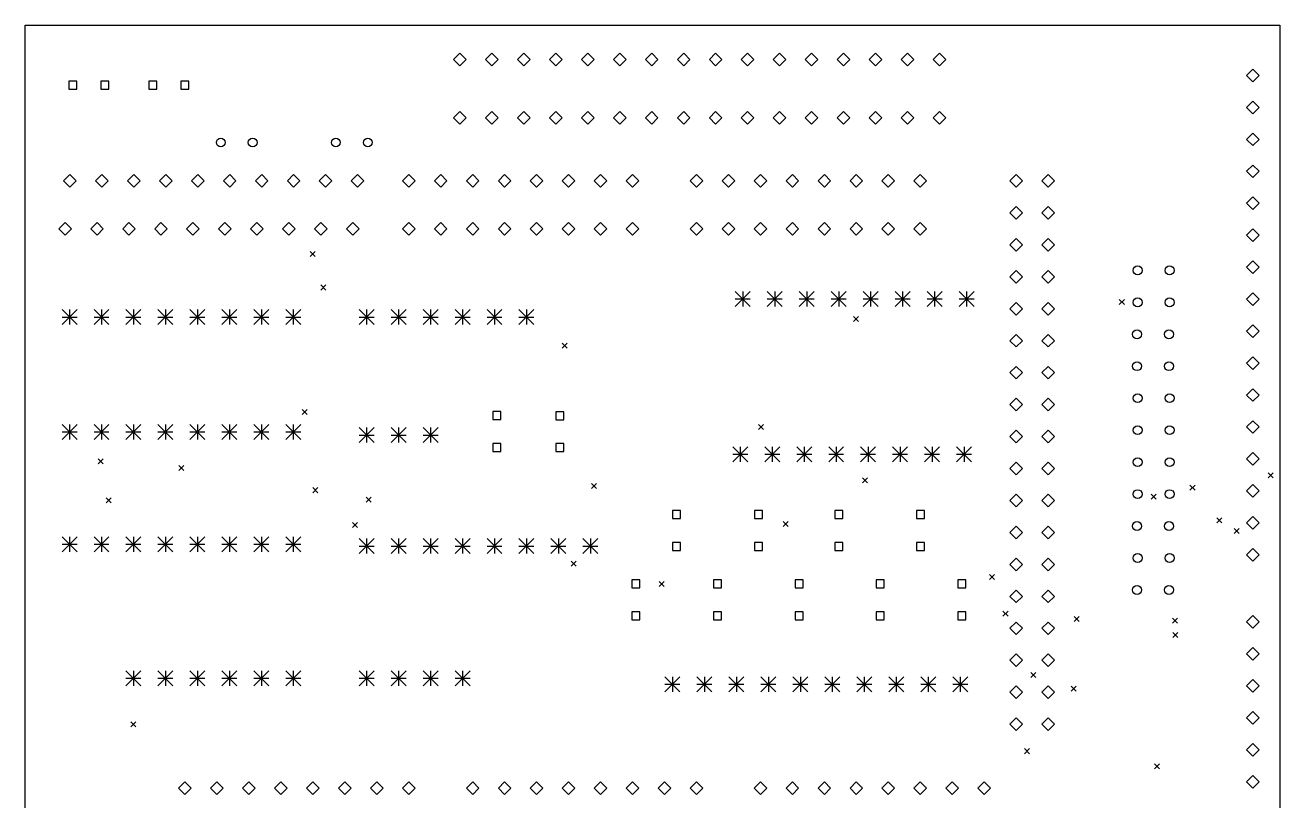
# Model space of a CAD drawing. Extents: x 114 to 215, y -159 to -37.
# Drawn here: x 115.2 to 214.9, y -98.5 to -36.8 of the extents above; entities that cross this region are included whole.
import ezdxf

# ---------------------------------------------------------------- set-up
doc = ezdxf.new("R2010")
doc.units = 0
doc.layers.add('BLACK', color=7, linetype='CONTINUOUS')

msp = doc.modelspace()

# ---------------------------------------------------------------- linework, layer by layer
at = {"layer": 'BLACK', "linetype": 'CONTINUOUS'}
for p, q in [((115.24, -36.8175), (214.935, -36.8175)), ((115.24, -135.2425), (115.24, -36.8175)), ((214.935, -36.8175), (214.935, -135.2425)), ((149.784, -39.048), (149.284, -39.548)), ((149.284, -39.548), (149.784, -40.048)), ((150.284, -39.548), (149.784, -39.048)), ((149.784, -40.048), (150.284, -39.548)), ((152.324, -39.048), (151.824, -39.548)), ((151.824, -39.548), (152.324, -40.048)), ((152.824, -39.548), (152.324, -39.048)), ((152.324, -40.048), (152.824, -39.548)), ((154.864, -39.048), (154.364, -39.548)), ((154.364, -39.548), (154.864, -40.048)), ((155.364, -39.548), (154.864, -39.048)), ((154.864, -40.048), (155.364, -39.548)), ((157.404, -39.048), (156.904, -39.548)), ((156.904, -39.548), (157.404, -40.048)), ((157.904, -39.548), (157.404, -39.048)), ((157.404, -40.048), (157.904, -39.548)), ((159.944, -39.048), (159.444, -39.548)), ((159.444, -39.548), (159.944, -40.048)), ((160.444, -39.548), (159.944, -39.048)), ((159.944, -40.048), (160.444, -39.548)), ((162.484, -39.048), (161.984, -39.548)), ((161.984, -39.548), (162.484, -40.048)), ((162.984, -39.548), (162.484, -39.048)), ((162.484, -40.048), (162.984, -39.548)), ((165.024, -39.048), (164.524, -39.548)), ((164.524, -39.548), (165.024, -40.048)), ((165.524, -39.548), (165.024, -39.048)), ((165.024, -40.048), (165.524, -39.548)), ((167.564, -39.048), (167.064, -39.548)), ((167.064, -39.548), (167.564, -40.048)), ((168.064, -39.548), (167.564, -39.048)), ((167.564, -40.048), (168.064, -39.548)), ((170.104, -39.048), (169.604, -39.548)), ((169.604, -39.548), (170.104, -40.048)), ((170.604, -39.548), (170.104, -39.048)), ((170.104, -40.048), (170.604, -39.548)), ((172.644, -39.048), (172.144, -39.548)), ((172.144, -39.548), (172.644, -40.048)), ((173.144, -39.548), (172.644, -39.048)), ((172.644, -40.048), (173.144, -39.548)), ((175.184, -39.048), (174.684, -39.548)), ((174.684, -39.548), (175.184, -40.048)), ((175.684, -39.548), (175.184, -39.048)), ((175.184, -40.048), (175.684, -39.548)), ((177.724, -39.048), (177.224, -39.548)), ((177.224, -39.548), (177.724, -40.048)), ((178.224, -39.548), (177.724, -39.048)), ((177.724, -40.048), (178.224, -39.548)), ((180.264, -39.048), (179.764, -39.548)), ((179.764, -39.548), (180.264, -40.048)), ((180.764, -39.548), (180.264, -39.048)), ((180.264, -40.048), (180.764, -39.548)), ((182.804, -39.048), (182.304, -39.548)), ((182.304, -39.548), (182.804, -40.048)), ((183.304, -39.548), (182.804, -39.048)), ((182.804, -40.048), (183.304, -39.548)), ((185.344, -39.048), (184.844, -39.548)), ((184.844, -39.548), (185.344, -40.048)), ((185.844, -39.548), (185.344, -39.048)), ((185.344, -40.048), (185.844, -39.548)), ((187.884, -39.048), (187.384, -39.548)), ((187.384, -39.548), (187.884, -40.048)), ((188.384, -39.548), (187.884, -39.048)), ((187.884, -40.048), (188.384, -39.548)), ((212.776, -40.318), (212.276, -40.818)), ((212.276, -40.818), (212.776, -41.318)), ((213.276, -40.818), (212.776, -40.318)), ((212.776, -41.318), (213.276, -40.818)), ((119.363201, -41.261799), (118.726799, -41.261799)), ((118.726799, -41.261799), (118.726799, -41.898201)), ((119.363201, -41.898201), (119.363201, -41.261799)), ((121.903201, -41.261799), (121.266799, -41.261799)), ((121.266799, -41.261799), (121.266799, -41.898201)), ((121.903201, -41.898201), (121.903201, -41.261799)), ((125.713201, -41.261799), (125.076799, -41.261799)), ((125.076799, -41.261799), (125.076799, -41.898201)), ((125.713201, -41.898201), (125.713201, -41.261799)), ((128.253201, -41.261799), (127.616799, -41.261799)), ((127.616799, -41.261799), (127.616799, -41.898201)), ((128.253201, -41.898201), (128.253201, -41.261799)), ((118.726799, -41.898201), (119.363201, -41.898201)), ((121.266799, -41.898201), (121.903201, -41.898201)), ((125.076799, -41.898201), (125.713201, -41.898201)), ((127.616799, -41.898201), (128.253201, -41.898201)), ((212.776, -42.858), (212.276, -43.358)), ((213.276, -43.358), (212.776, -42.858)), ((149.784, -43.698), (149.284, -44.198)), ((150.284, -44.198), (149.784, -43.698)), ((152.324, -43.698), (151.824, -44.198)), ((152.824, -44.198), (152.324, -43.698)), ((154.864, -43.698), (154.364, -44.198)), ((155.364, -44.198), (154.864, -43.698)), ((157.404, -43.698), (156.904, -44.198)), ((157.904, -44.198), (157.404, -43.698)), ((159.944, -43.698), (159.444, -44.198)), ((160.444, -44.198), (159.944, -43.698)), ((162.484, -43.698), (161.984, -44.198)), ((162.984, -44.198), (162.484, -43.698)), ((165.024, -43.698), (164.524, -44.198)), ((165.524, -44.198), (165.024, -43.698)), ((167.564, -43.698), (167.064, -44.198)), ((168.064, -44.198), (167.564, -43.698)), ((170.104, -43.698), (169.604, -44.198)), ((170.604, -44.198), (170.104, -43.698)), ((172.644, -43.698), (172.144, -44.198)), ((173.144, -44.198), (172.644, -43.698)), ((175.184, -43.698), (174.684, -44.198)), ((175.684, -44.198), (175.184, -43.698)), ((177.724, -43.698), (177.224, -44.198)), ((178.224, -44.198), (177.724, -43.698)), ((180.264, -43.698), (179.764, -44.198)), ((180.764, -44.198), (180.264, -43.698)), ((182.804, -43.698), (182.304, -44.198)), ((183.304, -44.198), (182.804, -43.698)), ((185.344, -43.698), (184.844, -44.198)), ((185.844, -44.198), (185.344, -43.698)), ((187.884, -43.698), (187.384, -44.198)), ((188.384, -44.198), (187.884, -43.698)), ((212.276, -43.358), (212.776, -43.858)), ((212.776, -43.858), (213.276, -43.358)), ((149.284, -44.198), (149.784, -44.698)), ((149.784, -44.698), (150.284, -44.198)), ((151.824, -44.198), (152.324, -44.698)), ((152.324, -44.698), (152.824, -44.198)), ((154.364, -44.198), (154.864, -44.698)), ((154.864, -44.698), (155.364, -44.198)), ((156.904, -44.198), (157.404, -44.698)), ((157.404, -44.698), (157.904, -44.198)), ((159.444, -44.198), (159.944, -44.698)), ((159.944, -44.698), (160.444, -44.198)), ((161.984, -44.198), (162.484, -44.698)), ((162.484, -44.698), (162.984, -44.198)), ((164.524, -44.198), (165.024, -44.698)), ((165.024, -44.698), (165.524, -44.198)), ((167.064, -44.198), (167.564, -44.698)), ((167.564, -44.698), (168.064, -44.198)), ((169.604, -44.198), (170.104, -44.698)), ((170.104, -44.698), (170.604, -44.198)), ((172.144, -44.198), (172.644, -44.698)), ((172.644, -44.698), (173.144, -44.198)), ((174.684, -44.198), (175.184, -44.698)), ((175.184, -44.698), (175.684, -44.198)), ((177.224, -44.198), (177.724, -44.698)), ((177.724, -44.698), (178.224, -44.198)), ((179.764, -44.198), (180.264, -44.698)), ((180.264, -44.698), (180.764, -44.198)), ((182.304, -44.198), (182.804, -44.698)), ((182.804, -44.698), (183.304, -44.198)), ((184.844, -44.198), (185.344, -44.698)), ((185.344, -44.698), (185.844, -44.198)), ((187.384, -44.198), (187.884, -44.698)), ((187.884, -44.698), (188.384, -44.198)), ((212.776, -45.398), (212.276, -45.898)), ((213.276, -45.898), (212.776, -45.398)), ((212.276, -45.898), (212.776, -46.398)), ((212.776, -46.398), (213.276, -45.898)), ((118.796, -48.7), (118.296, -49.2)), ((119.296, -49.2), (118.796, -48.7)), ((121.336, -48.7), (120.836, -49.2)), ((121.836, -49.2), (121.336, -48.7)), ((123.876, -48.7), (123.376, -49.2)), ((124.376, -49.2), (123.876, -48.7)), ((126.416, -48.7), (125.916, -49.2)), ((126.916, -49.2), (126.416, -48.7)), ((128.956, -48.7), (128.456, -49.2)), ((129.456, -49.2), (128.956, -48.7)), ((131.496, -48.7), (130.996, -49.2)), ((131.996, -49.2), (131.496, -48.7)), ((134.036, -48.7), (133.536, -49.2)), ((134.536, -49.2), (134.036, -48.7)), ((136.576, -48.7), (136.076, -49.2)), ((137.076, -49.2), (136.576, -48.7)), ((139.116, -48.7), (138.616, -49.2)), ((139.616, -49.2), (139.116, -48.7)), ((141.656, -48.7), (141.156, -49.2)), ((142.156, -49.2), (141.656, -48.7)), ((145.72, -48.7), (145.22, -49.2)), ((146.22, -49.2), (145.72, -48.7)), ((148.26, -48.7), (147.76, -49.2)), ((148.76, -49.2), (148.26, -48.7)), ((150.8, -48.7), (150.3, -49.2)), ((151.3, -49.2), (150.8, -48.7)), ((153.34, -48.7), (152.84, -49.2)), ((153.84, -49.2), (153.34, -48.7)), ((155.88, -48.7), (155.38, -49.2)), ((156.38, -49.2), (155.88, -48.7)), ((158.42, -48.7), (157.92, -49.2)), ((158.92, -49.2), (158.42, -48.7)), ((160.96, -48.7), (160.46, -49.2)), ((161.46, -49.2), (160.96, -48.7)), ((163.5, -48.7), (163, -49.2)), ((164, -49.2), (163.5, -48.7)), ((168.58, -48.7), (168.08, -49.2)), ((169.08, -49.2), (168.58, -48.7)), ((171.12, -48.7), (170.62, -49.2)), ((171.62, -49.2), (171.12, -48.7)), ((173.66, -48.7), (173.16, -49.2)), ((174.16, -49.2), (173.66, -48.7)), ((176.2, -48.7), (175.7, -49.2)), ((176.7, -49.2), (176.2, -48.7)), ((178.74, -48.7), (178.24, -49.2)), ((179.24, -49.2), (178.74, -48.7)), ((181.28, -48.7), (180.78, -49.2)), ((181.78, -49.2), (181.28, -48.7)), ((183.82, -48.7), (183.32, -49.2)), ((184.32, -49.2), (183.82, -48.7)), ((186.36, -48.7), (185.86, -49.2)), ((186.86, -49.2), (186.36, -48.7)), ((193.98, -48.7), (193.48, -49.2)), ((194.48, -49.2), (193.98, -48.7)), ((196.52, -48.7), (196.02, -49.2)), ((197.02, -49.2), (196.52, -48.7)), ((212.776, -47.938), (212.276, -48.438)), ((212.276, -48.438), (212.776, -48.938)), ((213.276, -48.438), (212.776, -47.938)), ((212.776, -48.938), (213.276, -48.438)), ((118.296, -49.2), (118.796, -49.7)), ((118.796, -49.7), (119.296, -49.2)), ((120.836, -49.2), (121.336, -49.7)), ((121.336, -49.7), (121.836, -49.2)), ((123.376, -49.2), (123.876, -49.7)), ((123.876, -49.7), (124.376, -49.2)), ((125.916, -49.2), (126.416, -49.7)), ((126.416, -49.7), (126.916, -49.2)), ((128.456, -49.2), (128.956, -49.7)), ((128.956, -49.7), (129.456, -49.2)), ((130.996, -49.2), (131.496, -49.7)), ((131.496, -49.7), (131.996, -49.2)), ((133.536, -49.2), (134.036, -49.7)), ((134.036, -49.7), (134.536, -49.2)), ((136.076, -49.2), (136.576, -49.7)), ((136.576, -49.7), (137.076, -49.2)), ((138.616, -49.2), (139.116, -49.7)), ((139.116, -49.7), (139.616, -49.2)), ((141.156, -49.2), (141.656, -49.7)), ((141.656, -49.7), (142.156, -49.2)), ((145.22, -49.2), (145.72, -49.7)), ((145.72, -49.7), (146.22, -49.2)), ((147.76, -49.2), (148.26, -49.7)), ((148.26, -49.7), (148.76, -49.2)), ((150.3, -49.2), (150.8, -49.7)), ((150.8, -49.7), (151.3, -49.2)), ((152.84, -49.2), (153.34, -49.7)), ((153.34, -49.7), (153.84, -49.2)), ((155.38, -49.2), (155.88, -49.7)), ((155.88, -49.7), (156.38, -49.2)), ((157.92, -49.2), (158.42, -49.7)), ((158.42, -49.7), (158.92, -49.2)), ((160.46, -49.2), (160.96, -49.7)), ((160.96, -49.7), (161.46, -49.2)), ((163, -49.2), (163.5, -49.7)), ((163.5, -49.7), (164, -49.2)), ((168.08, -49.2), (168.58, -49.7)), ((168.58, -49.7), (169.08, -49.2)), ((170.62, -49.2), (171.12, -49.7)), ((171.12, -49.7), (171.62, -49.2)), ((173.16, -49.2), (173.66, -49.7)), ((173.66, -49.7), (174.16, -49.2)), ((175.7, -49.2), (176.2, -49.7)), ((176.2, -49.7), (176.7, -49.2)), ((178.24, -49.2), (178.74, -49.7)), ((178.74, -49.7), (179.24, -49.2)), ((180.78, -49.2), (181.28, -49.7)), ((181.28, -49.7), (181.78, -49.2)), ((183.32, -49.2), (183.82, -49.7)), ((183.82, -49.7), (184.32, -49.2)), ((185.86, -49.2), (186.36, -49.7)), ((186.36, -49.7), (186.86, -49.2)), ((193.48, -49.2), (193.98, -49.7)), ((193.98, -49.7), (194.48, -49.2)), ((196.02, -49.2), (196.52, -49.7)), ((196.52, -49.7), (197.02, -49.2)), ((212.776, -50.478), (212.276, -50.978)), ((213.276, -50.978), (212.776, -50.478)), ((193.98, -51.24), (193.48, -51.74)), ((193.48, -51.74), (193.98, -52.24)), ((194.48, -51.74), (193.98, -51.24)), ((193.98, -52.24), (194.48, -51.74)), ((196.52, -51.24), (196.02, -51.74)), ((196.02, -51.74), (196.52, -52.24)), ((197.02, -51.74), (196.52, -51.24)), ((196.52, -52.24), (197.02, -51.74)), ((212.276, -50.978), (212.776, -51.478)), ((212.776, -51.478), (213.276, -50.978)), ((118.415, -52.51), (117.915, -53.01)), ((118.915, -53.01), (118.415, -52.51)), ((120.955, -52.51), (120.455, -53.01)), ((121.455, -53.01), (120.955, -52.51)), ((123.495, -52.51), (122.995, -53.01)), ((123.995, -53.01), (123.495, -52.51)), ((126.035, -52.51), (125.535, -53.01)), ((126.535, -53.01), (126.035, -52.51)), ((128.575, -52.51), (128.075, -53.01)), ((129.075, -53.01), (128.575, -52.51)), ((131.115, -52.51), (130.615, -53.01)), ((131.615, -53.01), (131.115, -52.51)), ((133.655, -52.51), (133.155, -53.01)), ((134.155, -53.01), (133.655, -52.51)), ((136.195, -52.51), (135.695, -53.01)), ((136.695, -53.01), (136.195, -52.51)), ((138.735, -52.51), (138.235, -53.01)), ((139.235, -53.01), (138.735, -52.51)), ((141.275, -52.51), (140.775, -53.01)), ((141.775, -53.01), (141.275, -52.51)), ((145.72, -52.51), (145.22, -53.01)), ((146.22, -53.01), (145.72, -52.51)), ((148.26, -52.51), (147.76, -53.01)), ((148.76, -53.01), (148.26, -52.51)), ((150.8, -52.51), (150.3, -53.01)), ((151.3, -53.01), (150.8, -52.51)), ((153.34, -52.51), (152.84, -53.01)), ((153.84, -53.01), (153.34, -52.51)), ((155.88, -52.51), (155.38, -53.01)), ((156.38, -53.01), (155.88, -52.51)), ((158.42, -52.51), (157.92, -53.01)), ((158.92, -53.01), (158.42, -52.51)), ((160.96, -52.51), (160.46, -53.01)), ((161.46, -53.01), (160.96, -52.51)), ((163.5, -52.51), (163, -53.01)), ((164, -53.01), (163.5, -52.51)), ((168.58, -52.51), (168.08, -53.01)), ((169.08, -53.01), (168.58, -52.51)), ((171.12, -52.51), (170.62, -53.01)), ((171.62, -53.01), (171.12, -52.51)), ((173.66, -52.51), (173.16, -53.01)), ((174.16, -53.01), (173.66, -52.51)), ((176.2, -52.51), (175.7, -53.01)), ((176.7, -53.01), (176.2, -52.51)), ((178.74, -52.51), (178.24, -53.01)), ((179.24, -53.01), (178.74, -52.51)), ((181.28, -52.51), (180.78, -53.01)), ((181.78, -53.01), (181.28, -52.51)), ((183.82, -52.51), (183.32, -53.01)), ((184.32, -53.01), (183.82, -52.51)), ((186.36, -52.51), (185.86, -53.01)), ((186.86, -53.01), (186.36, -52.51)), ((117.915, -53.01), (118.415, -53.51)), ((118.415, -53.51), (118.915, -53.01)), ((120.455, -53.01), (120.955, -53.51)), ((120.955, -53.51), (121.455, -53.01)), ((122.995, -53.01), (123.495, -53.51)), ((123.495, -53.51), (123.995, -53.01)), ((125.535, -53.01), (126.035, -53.51)), ((126.035, -53.51), (126.535, -53.01)), ((128.075, -53.01), (128.575, -53.51)), ((128.575, -53.51), (129.075, -53.01)), ((130.615, -53.01), (131.115, -53.51)), ((131.115, -53.51), (131.615, -53.01)), ((133.155, -53.01), (133.655, -53.51)), ((133.655, -53.51), (134.155, -53.01)), ((135.695, -53.01), (136.195, -53.51)), ((136.195, -53.51), (136.695, -53.01)), ((138.235, -53.01), (138.735, -53.51)), ((138.735, -53.51), (139.235, -53.01)), ((140.775, -53.01), (141.275, -53.51)), ((141.275, -53.51), (141.775, -53.01)), ((145.22, -53.01), (145.72, -53.51)), ((145.72, -53.51), (146.22, -53.01)), ((147.76, -53.01), (148.26, -53.51)), ((148.26, -53.51), (148.76, -53.01)), ((150.3, -53.01), (150.8, -53.51)), ((150.8, -53.51), (151.3, -53.01)), ((152.84, -53.01), (153.34, -53.51)), ((153.34, -53.51), (153.84, -53.01)), ((155.38, -53.01), (155.88, -53.51)), ((155.88, -53.51), (156.38, -53.01)), ((157.92, -53.01), (158.42, -53.51)), ((158.42, -53.51), (158.92, -53.01)), ((160.46, -53.01), (160.96, -53.51)), ((160.96, -53.51), (161.46, -53.01)), ((163, -53.01), (163.5, -53.51)), ((163.5, -53.51), (164, -53.01)), ((168.08, -53.01), (168.58, -53.51)), ((168.58, -53.51), (169.08, -53.01)), ((170.62, -53.01), (171.12, -53.51)), ((171.12, -53.51), (171.62, -53.01)), ((173.16, -53.01), (173.66, -53.51)), ((173.66, -53.51), (174.16, -53.01)), ((175.7, -53.01), (176.2, -53.51)), ((176.2, -53.51), (176.7, -53.01)), ((178.24, -53.01), (178.74, -53.51)), ((178.74, -53.51), (179.24, -53.01)), ((180.78, -53.01), (181.28, -53.51)), ((181.28, -53.51), (181.78, -53.01)), ((183.32, -53.01), (183.82, -53.51)), ((183.82, -53.51), (184.32, -53.01)), ((185.86, -53.01), (186.36, -53.51)), ((186.36, -53.51), (186.86, -53.01)), ((193.98, -53.78), (193.48, -54.28)), ((194.48, -54.28), (193.98, -53.78)), ((196.52, -53.78), (196.02, -54.28)), ((197.02, -54.28), (196.52, -53.78)), ((212.776, -53.018), (212.276, -53.518)), ((212.276, -53.518), (212.776, -54.018)), ((213.276, -53.518), (212.776, -53.018)), ((212.776, -54.018), (213.276, -53.518)), ((137.8907, -54.799), (138.2907, -55.199)), ((138.2907, -54.799), (137.8907, -55.199)), ((193.48, -54.28), (193.98, -54.78)), ((193.98, -54.78), (194.48, -54.28)), ((196.02, -54.28), (196.52, -54.78)), ((196.52, -54.78), (197.02, -54.28)), ((212.776, -55.558), (212.276, -56.058)), ((213.276, -56.058), (212.776, -55.558)), ((193.98, -56.32), (193.48, -56.82)), ((193.48, -56.82), (193.98, -57.32)), ((194.48, -56.82), (193.98, -56.32)), ((193.98, -57.32), (194.48, -56.82)), ((196.52, -56.32), (196.02, -56.82)), ((196.02, -56.82), (196.52, -57.32)), ((197.02, -56.82), (196.52, -56.32)), ((196.52, -57.32), (197.02, -56.82)), ((212.276, -56.058), (212.776, -56.558)), ((212.776, -56.558), (213.276, -56.058)), ((138.7362, -57.4716), (139.1362, -57.8716)), ((139.1362, -57.4716), (138.7362, -57.8716)), ((171.665, -57.98), (172.855, -59.17)), ((172.855, -57.98), (171.665, -59.17)), ((171.665, -58.575), (172.855, -58.575)), ((172.26, -57.98), (172.26, -59.17)), ((174.205, -57.98), (175.395, -59.17)), ((175.395, -57.98), (174.205, -59.17)), ((174.205, -58.575), (175.395, -58.575)), ((174.8, -57.98), (174.8, -59.17)), ((176.745, -57.98), (177.935, -59.17)), ((177.935, -57.98), (176.745, -59.17)), ((176.745, -58.575), (177.935, -58.575)), ((177.34, -57.98), (177.34, -59.17)), ((179.285, -57.98), (180.475, -59.17)), ((180.475, -57.98), (179.285, -59.17)), ((179.285, -58.575), (180.475, -58.575)), ((179.88, -57.98), (179.88, -59.17)), ((181.825, -57.98), (183.015, -59.17)), ((183.015, -57.98), (181.825, -59.17)), ((181.825, -58.575), (183.015, -58.575)), ((182.42, -57.98), (182.42, -59.17)), ((184.365, -57.98), (185.555, -59.17)), ((185.555, -57.98), (184.365, -59.17)), ((184.365, -58.575), (185.555, -58.575)), ((184.96, -57.98), (184.96, -59.17)), ((186.905, -57.98), (188.095, -59.17)), ((188.095, -57.98), (186.905, -59.17)), ((186.905, -58.575), (188.095, -58.575)), ((187.5, -57.98), (187.5, -59.17)), ((189.445, -57.98), (190.635, -59.17)), ((190.635, -57.98), (189.445, -59.17)), ((189.445, -58.575), (190.635, -58.575)), ((190.04, -57.98), (190.04, -59.17)), ((202.1765, -58.6202), (202.5765, -59.0202)), ((202.5765, -58.6202), (202.1765, -59.0202)), ((212.776, -58.098), (212.276, -58.598)), ((212.276, -58.598), (212.776, -59.098)), ((213.276, -58.598), (212.776, -58.098)), ((212.776, -59.098), (213.276, -58.598)), ((118.175, -59.43), (119.365, -60.62)), ((119.365, -59.43), (118.175, -60.62)), ((118.77, -59.43), (118.77, -60.62)), ((120.715, -59.43), (121.905, -60.62)), ((121.905, -59.43), (120.715, -60.62)), ((121.31, -59.43), (121.31, -60.62)), ((123.255, -59.43), (124.445, -60.62)), ((124.445, -59.43), (123.255, -60.62)), ((123.85, -59.43), (123.85, -60.62)), ((125.795, -59.43), (126.985, -60.62)), ((126.985, -59.43), (125.795, -60.62)), ((126.39, -59.43), (126.39, -60.62)), ((128.335, -59.43), (129.525, -60.62)), ((129.525, -59.43), (128.335, -60.62)), ((128.93, -59.43), (128.93, -60.62)), ((130.875, -59.43), (132.065, -60.62)), ((132.065, -59.43), (130.875, -60.62)), ((131.47, -59.43), (131.47, -60.62)), ((133.415, -59.43), (134.605, -60.62)), ((134.605, -59.43), (133.415, -60.62)), ((134.01, -59.43), (134.01, -60.62)), ((135.955, -59.43), (137.145, -60.62)), ((137.145, -59.43), (135.955, -60.62)), ((136.55, -59.43), (136.55, -60.62)), ((141.78, -59.425), (142.97, -60.615)), ((142.97, -59.425), (141.78, -60.615)), ((142.375, -59.425), (142.375, -60.615)), ((144.32, -59.425), (145.51, -60.615)), ((145.51, -59.425), (144.32, -60.615)), ((144.915, -59.425), (144.915, -60.615)), ((146.86, -59.425), (148.05, -60.615)), ((148.05, -59.425), (146.86, -60.615)), ((147.455, -59.425), (147.455, -60.615)), ((149.4, -59.425), (150.59, -60.615)), ((150.59, -59.425), (149.4, -60.615)), ((149.995, -59.425), (149.995, -60.615)), ((151.94, -59.425), (153.13, -60.615)), ((153.13, -59.425), (151.94, -60.615)), ((152.535, -59.425), (152.535, -60.615)), ((154.48, -59.425), (155.67, -60.615)), ((155.67, -59.425), (154.48, -60.615)), ((155.075, -59.425), (155.075, -60.615)), ((193.98, -58.86), (193.48, -59.36)), ((193.48, -59.36), (193.98, -59.86)), ((194.48, -59.36), (193.98, -58.86)), ((193.98, -59.86), (194.48, -59.36)), ((196.52, -58.86), (196.02, -59.36)), ((196.02, -59.36), (196.52, -59.86)), ((197.02, -59.36), (196.52, -58.86)), ((196.52, -59.86), (197.02, -59.36)), ((118.175, -60.025), (119.365, -60.025)), ((120.715, -60.025), (121.905, -60.025)), ((123.255, -60.025), (124.445, -60.025)), ((125.795, -60.025), (126.985, -60.025)), ((128.335, -60.025), (129.525, -60.025)), ((130.875, -60.025), (132.065, -60.025)), ((133.415, -60.025), (134.605, -60.025)), ((135.955, -60.025), (137.145, -60.025)), ((141.78, -60.02), (142.97, -60.02)), ((144.32, -60.02), (145.51, -60.02)), ((146.86, -60.02), (148.05, -60.02)), ((149.4, -60.02), (150.59, -60.02)), ((151.94, -60.02), (153.13, -60.02)), ((154.48, -60.02), (155.67, -60.02)), ((181.0615, -59.9648), (181.4615, -60.3648)), ((181.4615, -59.9648), (181.0615, -60.3648)), ((212.776, -60.638), (212.276, -61.138)), ((213.276, -61.138), (212.776, -60.638)), ((193.98, -61.4), (193.48, -61.9)), ((194.48, -61.9), (193.98, -61.4)), ((196.52, -61.4), (196.02, -61.9)), ((197.02, -61.9), (196.52, -61.4)), ((212.276, -61.138), (212.776, -61.638)), ((212.776, -61.638), (213.276, -61.138)), ((157.9173, -62.0932), (158.3173, -62.4932)), ((158.3173, -62.0932), (157.9173, -62.4932)), ((193.48, -61.9), (193.98, -62.4)), ((193.98, -62.4), (194.48, -61.9)), ((196.02, -61.9), (196.52, -62.4)), ((196.52, -62.4), (197.02, -61.9)), ((212.776, -63.178), (212.276, -63.678)), ((212.276, -63.678), (212.776, -64.178)), ((213.276, -63.678), (212.776, -63.178)), ((212.776, -64.178), (213.276, -63.678)), ((193.98, -63.94), (193.48, -64.44)), ((193.48, -64.44), (193.98, -64.94)), ((194.48, -64.44), (193.98, -63.94)), ((193.98, -64.94), (194.48, -64.44)), ((196.52, -63.94), (196.02, -64.44)), ((196.02, -64.44), (196.52, -64.94)), ((197.02, -64.44), (196.52, -63.94)), ((196.52, -64.94), (197.02, -64.44)), ((212.776, -65.718), (212.276, -66.218)), ((213.276, -66.218), (212.776, -65.718)), ((193.98, -66.48), (193.48, -66.98)), ((194.48, -66.98), (193.98, -66.48)), ((196.52, -66.48), (196.02, -66.98)), ((197.02, -66.98), (196.52, -66.48)), ((212.276, -66.218), (212.776, -66.718)), ((212.776, -66.718), (213.276, -66.218)), ((137.2558, -67.3753), (137.6558, -67.7753)), ((137.6558, -67.3753), (137.2558, -67.7753)), ((153.043201, -67.531799), (152.406799, -67.531799)), ((152.406799, -67.531799), (152.406799, -68.168201)), ((153.043201, -68.168201), (153.043201, -67.531799)), ((158.043201, -67.541799), (157.406799, -67.541799)), ((157.406799, -67.541799), (157.406799, -68.178201)), ((158.043201, -68.178201), (158.043201, -67.541799)), ((193.48, -66.98), (193.98, -67.48)), ((193.98, -67.48), (194.48, -66.98)), ((196.02, -66.98), (196.52, -67.48)), ((196.52, -67.48), (197.02, -66.98)), ((118.175, -68.555), (119.365, -69.745)), ((119.365, -68.555), (118.175, -69.745)), ((118.77, -68.555), (118.77, -69.745)), ((120.715, -68.555), (121.905, -69.745)), ((121.905, -68.555), (120.715, -69.745)), ((121.31, -68.555), (121.31, -69.745)), ((123.255, -68.555), (124.445, -69.745)), ((124.445, -68.555), (123.255, -69.745)), ((123.85, -68.555), (123.85, -69.745)), ((125.795, -68.555), (126.985, -69.745)), ((126.985, -68.555), (125.795, -69.745)), ((126.39, -68.555), (126.39, -69.745)), ((128.335, -68.555), (129.525, -69.745)), ((129.525, -68.555), (128.335, -69.745)), ((128.93, -68.555), (128.93, -69.745)), ((130.875, -68.555), (132.065, -69.745)), ((132.065, -68.555), (130.875, -69.745)), ((131.47, -68.555), (131.47, -69.745)), ((133.415, -68.555), (134.605, -69.745)), ((134.605, -68.555), (133.415, -69.745)), ((134.01, -68.555), (134.01, -69.745)), ((135.955, -68.555), (137.145, -69.745)), ((137.145, -68.555), (135.955, -69.745)), ((136.55, -68.555), (136.55, -69.745)), ((152.406799, -68.168201), (153.043201, -68.168201)), ((157.406799, -68.178201), (158.043201, -68.178201)), ((173.5076, -68.5547), (173.9076, -68.9547)), ((173.9076, -68.5547), (173.5076, -68.9547)), ((212.776, -68.258), (212.276, -68.758)), ((212.276, -68.758), (212.776, -69.258)), ((213.276, -68.758), (212.776, -68.258)), ((212.776, -69.258), (213.276, -68.758)), ((118.175, -69.15), (119.365, -69.15)), ((120.715, -69.15), (121.905, -69.15)), ((123.255, -69.15), (124.445, -69.15)), ((125.795, -69.15), (126.985, -69.15)), ((128.335, -69.15), (129.525, -69.15)), ((130.875, -69.15), (132.065, -69.15)), ((133.415, -69.15), (134.605, -69.15)), ((135.955, -69.15), (137.145, -69.15)), ((141.78, -68.805), (142.97, -69.995)), ((142.97, -68.805), (141.78, -69.995)), ((141.78, -69.4), (142.97, -69.4)), ((142.375, -68.805), (142.375, -69.995)), ((144.32, -68.805), (145.51, -69.995)), ((145.51, -68.805), (144.32, -69.995)), ((144.32, -69.4), (145.51, -69.4)), ((144.915, -68.805), (144.915, -69.995)), ((146.86, -68.805), (148.05, -69.995)), ((148.05, -68.805), (146.86, -69.995)), ((146.86, -69.4), (148.05, -69.4)), ((147.455, -68.805), (147.455, -69.995)), ((193.98, -69.02), (193.48, -69.52)), ((193.48, -69.52), (193.98, -70.02)), ((194.48, -69.52), (193.98, -69.02)), ((193.98, -70.02), (194.48, -69.52)), ((196.52, -69.02), (196.02, -69.52)), ((196.02, -69.52), (196.52, -70.02)), ((197.02, -69.52), (196.52, -69.02)), ((196.52, -70.02), (197.02, -69.52)), ((153.043201, -70.071799), (152.406799, -70.071799)), ((152.406799, -70.071799), (152.406799, -70.708201)), ((152.406799, -70.708201), (153.043201, -70.708201)), ((153.043201, -70.708201), (153.043201, -70.071799)), ((158.043201, -70.081799), (157.406799, -70.081799)), ((157.406799, -70.081799), (157.406799, -70.718201)), ((157.406799, -70.718201), (158.043201, -70.718201)), ((158.043201, -70.718201), (158.043201, -70.081799)), ((171.465, -70.33), (172.655, -71.52)), ((172.655, -70.33), (171.465, -71.52)), ((172.06, -70.33), (172.06, -71.52)), ((174.005, -70.33), (175.195, -71.52)), ((175.195, -70.33), (174.005, -71.52)), ((174.6, -70.33), (174.6, -71.52)), ((176.545, -70.33), (177.735, -71.52)), ((177.735, -70.33), (176.545, -71.52)), ((177.14, -70.33), (177.14, -71.52)), ((179.085, -70.33), (180.275, -71.52)), ((180.275, -70.33), (179.085, -71.52)), ((179.68, -70.33), (179.68, -71.52)), ((181.625, -70.33), (182.815, -71.52)), ((182.815, -70.33), (181.625, -71.52)), ((182.22, -70.33), (182.22, -71.52)), ((184.165, -70.33), (185.355, -71.52)), ((185.355, -70.33), (184.165, -71.52)), ((184.76, -70.33), (184.76, -71.52)), ((186.705, -70.33), (187.895, -71.52)), ((187.895, -70.33), (186.705, -71.52)), ((187.3, -70.33), (187.3, -71.52)), ((189.245, -70.33), (190.435, -71.52)), ((190.435, -70.33), (189.245, -71.52)), ((189.84, -70.33), (189.84, -71.52)), ((121.0332, -71.279), (121.4332, -71.679)), ((121.4332, -71.279), (121.0332, -71.679)), ((171.465, -70.925), (172.655, -70.925)), ((174.005, -70.925), (175.195, -70.925)), ((176.545, -70.925), (177.735, -70.925)), ((179.085, -70.925), (180.275, -70.925)), ((181.625, -70.925), (182.815, -70.925)), ((184.165, -70.925), (185.355, -70.925)), ((186.705, -70.925), (187.895, -70.925)), ((189.245, -70.925), (190.435, -70.925)), ((193.98, -71.56), (193.48, -72.06)), ((194.48, -72.06), (193.98, -71.56)), ((196.52, -71.56), (196.02, -72.06)), ((197.02, -72.06), (196.52, -71.56)), ((212.776, -70.798), (212.276, -71.298)), ((212.276, -71.298), (212.776, -71.798)), ((213.276, -71.298), (212.776, -70.798)), ((212.776, -71.798), (213.276, -71.298)), ((127.46, -71.8193), (127.86, -72.2193)), ((127.86, -71.8193), (127.46, -72.2193)), ((193.48, -72.06), (193.98, -72.56)), ((193.98, -72.56), (194.48, -72.06)), ((196.02, -72.06), (196.52, -72.56)), ((196.52, -72.56), (197.02, -72.06)), ((213.9924, -72.4065), (214.3924, -72.8065)), ((214.3924, -72.4065), (213.9924, -72.8065)), ((138.0898, -73.5796), (138.4898, -73.9796)), ((138.4898, -73.5796), (138.0898, -73.9796)), ((160.2493, -73.2592), (160.6493, -73.6592)), ((160.6493, -73.2592), (160.2493, -73.6592)), ((181.7788, -72.7913), (182.1788, -73.1913)), ((182.1788, -72.7913), (181.7788, -73.1913)), ((207.7896, -73.3865), (208.1896, -73.7865)), ((208.1896, -73.3865), (207.7896, -73.7865)), ((212.776, -73.338), (212.276, -73.838)), ((213.276, -73.838), (212.776, -73.338)), ((121.6686, -74.3841), (122.0686, -74.7841)), ((122.0686, -74.3841), (121.6686, -74.7841)), ((142.3359, -74.3442), (142.7359, -74.7442)), ((142.7359, -74.3442), (142.3359, -74.7442)), ((193.98, -74.1), (193.48, -74.6)), ((193.48, -74.6), (193.98, -75.1)), ((194.48, -74.6), (193.98, -74.1)), ((193.98, -75.1), (194.48, -74.6)), ((196.52, -74.1), (196.02, -74.6)), ((196.02, -74.6), (196.52, -75.1)), ((197.02, -74.6), (196.52, -74.1)), ((196.52, -75.1), (197.02, -74.6)), ((204.702, -74.1071), (205.102, -74.5071)), ((205.102, -74.1071), (204.702, -74.5071)), ((212.276, -73.838), (212.776, -74.338)), ((212.776, -74.338), (213.276, -73.838)), ((167.318201, -75.391799), (166.681799, -75.391799)), ((166.681799, -75.391799), (166.681799, -76.028201)), ((167.318201, -76.028201), (167.318201, -75.391799)), ((173.818201, -75.391799), (173.181799, -75.391799)), ((173.181799, -75.391799), (173.181799, -76.028201)), ((173.818201, -76.028201), (173.818201, -75.391799)), ((180.218201, -75.391799), (179.581799, -75.391799)), ((179.581799, -75.391799), (179.581799, -76.028201)), ((180.218201, -76.028201), (180.218201, -75.391799)), ((186.693201, -75.391799), (186.056799, -75.391799)), ((186.056799, -75.391799), (186.056799, -76.028201)), ((186.693201, -76.028201), (186.693201, -75.391799)), ((141.2404, -76.3384), (141.6404, -76.7384)), ((141.6404, -76.3384), (141.2404, -76.7384)), ((166.681799, -76.028201), (167.318201, -76.028201)), ((173.181799, -76.028201), (173.818201, -76.028201)), ((175.4757, -76.2579), (175.8757, -76.6579)), ((175.8757, -76.2579), (175.4757, -76.6579)), ((179.581799, -76.028201), (180.218201, -76.028201)), ((186.056799, -76.028201), (186.693201, -76.028201)), ((193.98, -76.64), (193.48, -77.14)), ((194.48, -77.14), (193.98, -76.64)), ((196.52, -76.64), (196.02, -77.14)), ((197.02, -77.14), (196.52, -76.64)), ((209.9281, -75.9661), (210.3281, -76.3661)), ((210.3281, -75.9661), (209.9281, -76.3661)), ((212.776, -75.878), (212.276, -76.378)), ((212.276, -76.378), (212.776, -76.878)), ((213.276, -76.378), (212.776, -75.878)), ((212.776, -76.878), (213.276, -76.378)), ((118.175, -77.48), (119.365, -78.67)), ((119.365, -77.48), (118.175, -78.67)), ((118.77, -77.48), (118.77, -78.67)), ((120.715, -77.48), (121.905, -78.67)), ((121.905, -77.48), (120.715, -78.67)), ((121.31, -77.48), (121.31, -78.67)), ((123.255, -77.48), (124.445, -78.67)), ((124.445, -77.48), (123.255, -78.67)), ((123.85, -77.48), (123.85, -78.67)), ((125.795, -77.48), (126.985, -78.67)), ((126.985, -77.48), (125.795, -78.67)), ((126.39, -77.48), (126.39, -78.67)), ((128.335, -77.48), (129.525, -78.67)), ((129.525, -77.48), (128.335, -78.67)), ((128.93, -77.48), (128.93, -78.67)), ((130.875, -77.48), (132.065, -78.67)), ((132.065, -77.48), (130.875, -78.67)), ((131.47, -77.48), (131.47, -78.67)), ((133.415, -77.48), (134.605, -78.67)), ((134.605, -77.48), (133.415, -78.67)), ((134.01, -77.48), (134.01, -78.67)), ((135.955, -77.48), (137.145, -78.67)), ((137.145, -77.48), (135.955, -78.67)), ((136.55, -77.48), (136.55, -78.67)), ((141.78, -77.63), (142.97, -78.82)), ((142.97, -77.63), (141.78, -78.82)), ((142.375, -77.63), (142.375, -78.82)), ((144.32, -77.63), (145.51, -78.82)), ((145.51, -77.63), (144.32, -78.82)), ((144.915, -77.63), (144.915, -78.82)), ((146.86, -77.63), (148.05, -78.82)), ((148.05, -77.63), (146.86, -78.82)), ((147.455, -77.63), (147.455, -78.82)), ((149.4, -77.63), (150.59, -78.82)), ((150.59, -77.63), (149.4, -78.82)), ((149.995, -77.63), (149.995, -78.82)), ((151.94, -77.63), (153.13, -78.82)), ((153.13, -77.63), (151.94, -78.82)), ((152.535, -77.63), (152.535, -78.82)), ((154.48, -77.63), (155.67, -78.82)), ((155.67, -77.63), (154.48, -78.82)), ((155.075, -77.63), (155.075, -78.82)), ((157.02, -77.63), (158.21, -78.82)), ((158.21, -77.63), (157.02, -78.82)), ((157.615, -77.63), (157.615, -78.82)), ((159.56, -77.63), (160.75, -78.82)), ((160.75, -77.63), (159.56, -78.82)), ((160.155, -77.63), (160.155, -78.82)), ((193.48, -77.14), (193.98, -77.64)), ((193.98, -77.64), (194.48, -77.14)), ((196.02, -77.14), (196.52, -77.64)), ((196.52, -77.64), (197.02, -77.14)), ((211.3049, -76.8237), (211.7049, -77.2237)), ((211.7049, -76.8237), (211.3049, -77.2237)), ((118.175, -78.075), (119.365, -78.075)), ((120.715, -78.075), (121.905, -78.075)), ((123.255, -78.075), (124.445, -78.075)), ((125.795, -78.075), (126.985, -78.075)), ((128.335, -78.075), (129.525, -78.075)), ((130.875, -78.075), (132.065, -78.075)), ((133.415, -78.075), (134.605, -78.075)), ((135.955, -78.075), (137.145, -78.075)), ((141.78, -78.225), (142.97, -78.225)), ((144.32, -78.225), (145.51, -78.225)), ((146.86, -78.225), (148.05, -78.225)), ((149.4, -78.225), (150.59, -78.225)), ((151.94, -78.225), (153.13, -78.225)), ((154.48, -78.225), (155.67, -78.225)), ((157.02, -78.225), (158.21, -78.225)), ((159.56, -78.225), (160.75, -78.225)), ((167.318201, -77.931799), (166.681799, -77.931799)), ((166.681799, -77.931799), (166.681799, -78.568201)), ((166.681799, -78.568201), (167.318201, -78.568201)), ((167.318201, -78.568201), (167.318201, -77.931799)), ((173.818201, -77.931799), (173.181799, -77.931799)), ((173.181799, -77.931799), (173.181799, -78.568201)), ((173.181799, -78.568201), (173.818201, -78.568201)), ((173.818201, -78.568201), (173.818201, -77.931799)), ((180.218201, -77.931799), (179.581799, -77.931799)), ((179.581799, -77.931799), (179.581799, -78.568201)), ((179.581799, -78.568201), (180.218201, -78.568201)), ((180.218201, -78.568201), (180.218201, -77.931799)), ((186.693201, -77.931799), (186.056799, -77.931799)), ((186.056799, -77.931799), (186.056799, -78.568201)), ((186.056799, -78.568201), (186.693201, -78.568201)), ((186.693201, -78.568201), (186.693201, -77.931799)), ((212.776, -78.418), (212.276, -78.918)), ((213.276, -78.918), (212.776, -78.418)), ((158.6279, -79.4213), (159.0279, -79.8213)), ((159.0279, -79.4213), (158.6279, -79.8213)), ((193.98, -79.18), (193.48, -79.68)), ((193.48, -79.68), (193.98, -80.18)), ((194.48, -79.68), (193.98, -79.18)), ((193.98, -80.18), (194.48, -79.68)), ((196.52, -79.18), (196.02, -79.68)), ((196.02, -79.68), (196.52, -80.18)), ((197.02, -79.68), (196.52, -79.18)), ((196.52, -80.18), (197.02, -79.68)), ((212.276, -78.918), (212.776, -79.418)), ((212.776, -79.418), (213.276, -78.918)), ((191.8676, -80.4752), (192.2676, -80.8752)), ((192.2676, -80.4752), (191.8676, -80.8752)), ((164.093201, -80.916799), (163.456799, -80.916799)), ((163.456799, -80.916799), (163.456799, -81.553201)), ((163.456799, -81.553201), (164.093201, -81.553201)), ((164.093201, -81.553201), (164.093201, -80.916799)), ((165.6189, -81.035), (166.0189, -81.435)), ((166.0189, -81.035), (165.6189, -81.435)), ((170.568201, -80.916799), (169.931799, -80.916799)), ((169.931799, -80.916799), (169.931799, -81.553201)), ((169.931799, -81.553201), (170.568201, -81.553201)), ((170.568201, -81.553201), (170.568201, -80.916799)), ((177.068201, -80.916799), (176.431799, -80.916799)), ((176.431799, -80.916799), (176.431799, -81.553201)), ((176.431799, -81.553201), (177.068201, -81.553201)), ((177.068201, -81.553201), (177.068201, -80.916799)), ((183.493201, -80.916799), (182.856799, -80.916799)), ((182.856799, -80.916799), (182.856799, -81.553201)), ((182.856799, -81.553201), (183.493201, -81.553201)), ((183.493201, -81.553201), (183.493201, -80.916799)), ((189.993201, -80.916799), (189.356799, -80.916799)), ((189.356799, -80.916799), (189.356799, -81.553201)), ((189.356799, -81.553201), (189.993201, -81.553201)), ((189.993201, -81.553201), (189.993201, -80.916799)), ((193.98, -81.72), (193.48, -82.22)), ((194.48, -82.22), (193.98, -81.72)), ((196.52, -81.72), (196.02, -82.22)), ((197.02, -82.22), (196.52, -81.72)), ((193.48, -82.22), (193.98, -82.72)), ((193.98, -82.72), (194.48, -82.22)), ((196.02, -82.22), (196.52, -82.72)), ((196.52, -82.72), (197.02, -82.22)), ((164.093201, -83.456799), (163.456799, -83.456799)), ((163.456799, -83.456799), (163.456799, -84.093201)), ((164.093201, -84.093201), (164.093201, -83.456799)), ((170.568201, -83.456799), (169.931799, -83.456799)), ((169.931799, -83.456799), (169.931799, -84.093201)), ((170.568201, -84.093201), (170.568201, -83.456799)), ((177.068201, -83.456799), (176.431799, -83.456799)), ((176.431799, -83.456799), (176.431799, -84.093201)), ((177.068201, -84.093201), (177.068201, -83.456799)), ((183.493201, -83.456799), (182.856799, -83.456799)), ((182.856799, -83.456799), (182.856799, -84.093201)), ((183.493201, -84.093201), (183.493201, -83.456799)), ((189.993201, -83.456799), (189.356799, -83.456799)), ((189.356799, -83.456799), (189.356799, -84.093201)), ((189.993201, -84.093201), (189.993201, -83.456799)), ((192.9324, -83.3898), (193.3324, -83.7898)), ((193.3324, -83.3898), (192.9324, -83.7898)), ((163.456799, -84.093201), (164.093201, -84.093201)), ((169.931799, -84.093201), (170.568201, -84.093201)), ((176.431799, -84.093201), (177.068201, -84.093201)), ((182.856799, -84.093201), (183.493201, -84.093201)), ((189.356799, -84.093201), (189.993201, -84.093201)), ((193.98, -84.26), (193.48, -84.76)), ((194.48, -84.76), (193.98, -84.26)), ((196.52, -84.26), (196.02, -84.76)), ((197.02, -84.76), (196.52, -84.26)), ((198.5827, -83.8271), (198.9827, -84.2271)), ((198.9827, -83.8271), (198.5827, -84.2271)), ((206.404, -83.9564), (206.804, -84.3564)), ((206.804, -83.9564), (206.404, -84.3564)), ((212.776, -83.752), (212.276, -84.252)), ((212.276, -84.252), (212.776, -84.752)), ((213.276, -84.252), (212.776, -83.752)), ((212.776, -84.752), (213.276, -84.252)), ((193.48, -84.76), (193.98, -85.26)), ((193.98, -85.26), (194.48, -84.76)), ((196.02, -84.76), (196.52, -85.26)), ((196.52, -85.26), (197.02, -84.76)), ((206.4328, -85.0959), (206.8328, -85.4959)), ((206.8328, -85.0959), (206.4328, -85.4959)), ((212.776, -86.292), (212.276, -86.792)), ((213.276, -86.792), (212.776, -86.292)), ((193.98, -86.8), (193.48, -87.3)), ((193.48, -87.3), (193.98, -87.8)), ((194.48, -87.3), (193.98, -86.8)), ((193.98, -87.8), (194.48, -87.3)), ((196.52, -86.8), (196.02, -87.3)), ((196.02, -87.3), (196.52, -87.8)), ((197.02, -87.3), (196.52, -86.8)), ((196.52, -87.8), (197.02, -87.3)), ((212.276, -86.792), (212.776, -87.292)), ((212.776, -87.292), (213.276, -86.792)), ((123.255, -88.13), (124.445, -89.32)), ((124.445, -88.13), (123.255, -89.32)), ((123.255, -88.725), (124.445, -88.725)), ((123.85, -88.13), (123.85, -89.32)), ((125.795, -88.13), (126.985, -89.32)), ((126.985, -88.13), (125.795, -89.32)), ((125.795, -88.725), (126.985, -88.725)), ((126.39, -88.13), (126.39, -89.32)), ((128.335, -88.13), (129.525, -89.32)), ((129.525, -88.13), (128.335, -89.32)), ((128.335, -88.725), (129.525, -88.725)), ((128.93, -88.13), (128.93, -89.32)), ((130.875, -88.13), (132.065, -89.32)), ((132.065, -88.13), (130.875, -89.32)), ((130.875, -88.725), (132.065, -88.725)), ((131.47, -88.13), (131.47, -89.32)), ((133.415, -88.13), (134.605, -89.32)), ((134.605, -88.13), (133.415, -89.32)), ((133.415, -88.725), (134.605, -88.725)), ((134.01, -88.13), (134.01, -89.32)), ((135.955, -88.13), (137.145, -89.32)), ((137.145, -88.13), (135.955, -89.32)), ((135.955, -88.725), (137.145, -88.725)), ((136.55, -88.13), (136.55, -89.32)), ((141.78, -88.13), (142.97, -89.32)), ((142.97, -88.13), (141.78, -89.32)), ((141.78, -88.725), (142.97, -88.725)), ((142.375, -88.13), (142.375, -89.32)), ((144.32, -88.13), (145.51, -89.32)), ((145.51, -88.13), (144.32, -89.32)), ((144.32, -88.725), (145.51, -88.725)), ((144.915, -88.13), (144.915, -89.32)), ((146.86, -88.13), (148.05, -89.32)), ((148.05, -88.13), (146.86, -89.32)), ((146.86, -88.725), (148.05, -88.725)), ((147.455, -88.13), (147.455, -89.32)), ((149.4, -88.13), (150.59, -89.32)), ((150.59, -88.13), (149.4, -89.32)), ((149.4, -88.725), (150.59, -88.725)), ((149.995, -88.13), (149.995, -89.32)), ((166.08, -88.61), (167.27, -89.8)), ((167.27, -88.61), (166.08, -89.8)), ((166.675, -88.61), (166.675, -89.8)), ((168.62, -88.61), (169.81, -89.8)), ((169.81, -88.61), (168.62, -89.8)), ((169.215, -88.61), (169.215, -89.8)), ((171.16, -88.61), (172.35, -89.8)), ((172.35, -88.61), (171.16, -89.8)), ((171.755, -88.61), (171.755, -89.8)), ((173.7, -88.61), (174.89, -89.8)), ((174.89, -88.61), (173.7, -89.8)), ((174.295, -88.61), (174.295, -89.8)), ((176.24, -88.61), (177.43, -89.8)), ((177.43, -88.61), (176.24, -89.8)), ((176.835, -88.61), (176.835, -89.8)), ((178.78, -88.61), (179.97, -89.8)), ((179.97, -88.61), (178.78, -89.8)), ((179.375, -88.61), (179.375, -89.8)), ((181.32, -88.61), (182.51, -89.8)), ((182.51, -88.61), (181.32, -89.8)), ((181.915, -88.61), (181.915, -89.8)), ((183.86, -88.61), (185.05, -89.8)), ((185.05, -88.61), (183.86, -89.8)), ((184.455, -88.61), (184.455, -89.8)), ((186.4, -88.61), (187.59, -89.8)), ((187.59, -88.61), (186.4, -89.8)), ((186.995, -88.61), (186.995, -89.8)), ((188.94, -88.61), (190.13, -89.8)), ((190.13, -88.61), (188.94, -89.8)), ((189.535, -88.61), (189.535, -89.8)), ((195.1448, -88.2811), (195.5448, -88.6811)), ((195.5448, -88.2811), (195.1448, -88.6811)), ((166.08, -89.205), (167.27, -89.205)), ((168.62, -89.205), (169.81, -89.205)), ((171.16, -89.205), (172.35, -89.205)), ((173.7, -89.205), (174.89, -89.205)), ((176.24, -89.205), (177.43, -89.205)), ((178.78, -89.205), (179.97, -89.205)), ((181.32, -89.205), (182.51, -89.205)), ((183.86, -89.205), (185.05, -89.205)), ((186.4, -89.205), (187.59, -89.205)), ((188.94, -89.205), (190.13, -89.205)), ((193.98, -89.34), (193.48, -89.84)), ((194.48, -89.84), (193.98, -89.34)), ((196.52, -89.34), (196.02, -89.84)), ((197.02, -89.84), (196.52, -89.34)), ((198.3576, -89.3588), (198.7576, -89.7588)), ((198.7576, -89.3588), (198.3576, -89.7588)), ((212.776, -88.832), (212.276, -89.332)), ((212.276, -89.332), (212.776, -89.832)), ((213.276, -89.332), (212.776, -88.832)), ((212.776, -89.832), (213.276, -89.332)), ((193.48, -89.84), (193.98, -90.34)), ((193.98, -90.34), (194.48, -89.84)), ((196.02, -89.84), (196.52, -90.34)), ((196.52, -90.34), (197.02, -89.84)), ((212.776, -91.372), (212.276, -91.872)), ((213.276, -91.872), (212.776, -91.372)), ((123.65, -92.1806), (124.05, -92.5806)), ((124.05, -92.1806), (123.65, -92.5806)), ((193.98, -91.88), (193.48, -92.38)), ((193.48, -92.38), (193.98, -92.88)), ((194.48, -92.38), (193.98, -91.88)), ((193.98, -92.88), (194.48, -92.38)), ((196.52, -91.88), (196.02, -92.38)), ((196.02, -92.38), (196.52, -92.88)), ((197.02, -92.38), (196.52, -91.88)), ((196.52, -92.88), (197.02, -92.38)), ((212.276, -91.872), (212.776, -92.372)), ((212.776, -92.372), (213.276, -91.872)), ((194.6443, -94.3225), (195.0443, -94.7225)), ((195.0443, -94.3225), (194.6443, -94.7225)), ((212.776, -93.912), (212.276, -94.412)), ((212.276, -94.412), (212.776, -94.912)), ((213.276, -94.412), (212.776, -93.912)), ((212.776, -94.912), (213.276, -94.412)), ((204.9591, -95.5205), (205.3591, -95.9205)), ((205.3591, -95.5205), (204.9591, -95.9205)), ((212.776, -96.452), (212.276, -96.952)), ((213.276, -96.952), (212.776, -96.452)), ((127.94, -96.96), (127.44, -97.46)), ((127.44, -97.46), (127.94, -97.96)), ((128.44, -97.46), (127.94, -96.96)), ((127.94, -97.96), (128.44, -97.46)), ((130.48, -96.96), (129.98, -97.46)), ((129.98, -97.46), (130.48, -97.96)), ((130.98, -97.46), (130.48, -96.96)), ((130.48, -97.96), (130.98, -97.46)), ((133.02, -96.96), (132.52, -97.46)), ((132.52, -97.46), (133.02, -97.96)), ((133.52, -97.46), (133.02, -96.96)), ((133.02, -97.96), (133.52, -97.46)), ((135.56, -96.96), (135.06, -97.46)), ((135.06, -97.46), (135.56, -97.96)), ((136.06, -97.46), (135.56, -96.96)), ((135.56, -97.96), (136.06, -97.46)), ((138.1, -96.96), (137.6, -97.46)), ((137.6, -97.46), (138.1, -97.96)), ((138.6, -97.46), (138.1, -96.96)), ((138.1, -97.96), (138.6, -97.46)), ((140.64, -96.96), (140.14, -97.46)), ((140.14, -97.46), (140.64, -97.96)), ((141.14, -97.46), (140.64, -96.96)), ((140.64, -97.96), (141.14, -97.46)), ((143.18, -96.96), (142.68, -97.46)), ((142.68, -97.46), (143.18, -97.96)), ((143.68, -97.46), (143.18, -96.96)), ((143.18, -97.96), (143.68, -97.46)), ((145.72, -96.96), (145.22, -97.46)), ((145.22, -97.46), (145.72, -97.96)), ((146.22, -97.46), (145.72, -96.96)), ((145.72, -97.96), (146.22, -97.46)), ((150.8, -96.96), (150.3, -97.46)), ((150.3, -97.46), (150.8, -97.96)), ((151.3, -97.46), (150.8, -96.96)), ((150.8, -97.96), (151.3, -97.46)), ((153.34, -96.96), (152.84, -97.46)), ((152.84, -97.46), (153.34, -97.96)), ((153.84, -97.46), (153.34, -96.96)), ((153.34, -97.96), (153.84, -97.46)), ((155.88, -96.96), (155.38, -97.46)), ((155.38, -97.46), (155.88, -97.96)), ((156.38, -97.46), (155.88, -96.96)), ((155.88, -97.96), (156.38, -97.46)), ((158.42, -96.96), (157.92, -97.46)), ((157.92, -97.46), (158.42, -97.96)), ((158.92, -97.46), (158.42, -96.96)), ((158.42, -97.96), (158.92, -97.46)), ((160.96, -96.96), (160.46, -97.46)), ((160.46, -97.46), (160.96, -97.96)), ((161.46, -97.46), (160.96, -96.96)), ((160.96, -97.96), (161.46, -97.46)), ((163.5, -96.96), (163, -97.46)), ((163, -97.46), (163.5, -97.96)), ((164, -97.46), (163.5, -96.96)), ((163.5, -97.96), (164, -97.46)), ((166.04, -96.96), (165.54, -97.46)), ((165.54, -97.46), (166.04, -97.96)), ((166.54, -97.46), (166.04, -96.96)), ((166.04, -97.96), (166.54, -97.46)), ((168.58, -96.96), (168.08, -97.46)), ((168.08, -97.46), (168.58, -97.96)), ((169.08, -97.46), (168.58, -96.96)), ((168.58, -97.96), (169.08, -97.46)), ((173.66, -96.96), (173.16, -97.46)), ((173.16, -97.46), (173.66, -97.96)), ((174.16, -97.46), (173.66, -96.96)), ((173.66, -97.96), (174.16, -97.46)), ((176.2, -96.96), (175.7, -97.46)), ((175.7, -97.46), (176.2, -97.96)), ((176.7, -97.46), (176.2, -96.96)), ((176.2, -97.96), (176.7, -97.46)), ((178.74, -96.96), (178.24, -97.46)), ((178.24, -97.46), (178.74, -97.96)), ((179.24, -97.46), (178.74, -96.96)), ((178.74, -97.96), (179.24, -97.46)), ((181.28, -96.96), (180.78, -97.46)), ((180.78, -97.46), (181.28, -97.96)), ((181.78, -97.46), (181.28, -96.96)), ((181.28, -97.96), (181.78, -97.46)), ((183.82, -96.96), (183.32, -97.46)), ((183.32, -97.46), (183.82, -97.96)), ((184.32, -97.46), (183.82, -96.96)), ((183.82, -97.96), (184.32, -97.46)), ((186.36, -96.96), (185.86, -97.46)), ((185.86, -97.46), (186.36, -97.96)), ((186.86, -97.46), (186.36, -96.96)), ((186.36, -97.96), (186.86, -97.46)), ((188.9, -96.96), (188.4, -97.46)), ((188.4, -97.46), (188.9, -97.96)), ((189.4, -97.46), (188.9, -96.96)), ((188.9, -97.96), (189.4, -97.46)), ((191.44, -96.96), (190.94, -97.46)), ((190.94, -97.46), (191.44, -97.96)), ((191.94, -97.46), (191.44, -96.96)), ((191.44, -97.96), (191.94, -97.46)), ((212.276, -96.952), (212.776, -97.452)), ((212.776, -97.452), (213.276, -96.952))]:
    msp.add_line(p, q, dxfattribs=at)
at = {"layer": 'BLACK'}
for centre in [(130.784, -46.152), (133.324, -46.152), (139.928, -46.152), (142.468, -46.152), (203.632, -56.312), (206.172, -56.312), (203.632, -58.852), (206.172, -58.852), (203.582, -61.392), (206.122, -61.392), (203.582, -63.932), (206.122, -63.932), (203.632, -66.472), (206.172, -66.472), (203.632, -69.012), (206.172, -69.012), (203.632, -71.552), (206.172, -71.552), (203.632, -74.092), (206.172, -74.092), (203.582, -76.632), (206.122, -76.632), (203.632, -79.172), (206.172, -79.172), (203.582, -81.712), (206.122, -81.712)]:
    msp.add_circle(centre, 0.35, dxfattribs=at)

doc.saveas('drawing.dxf')
